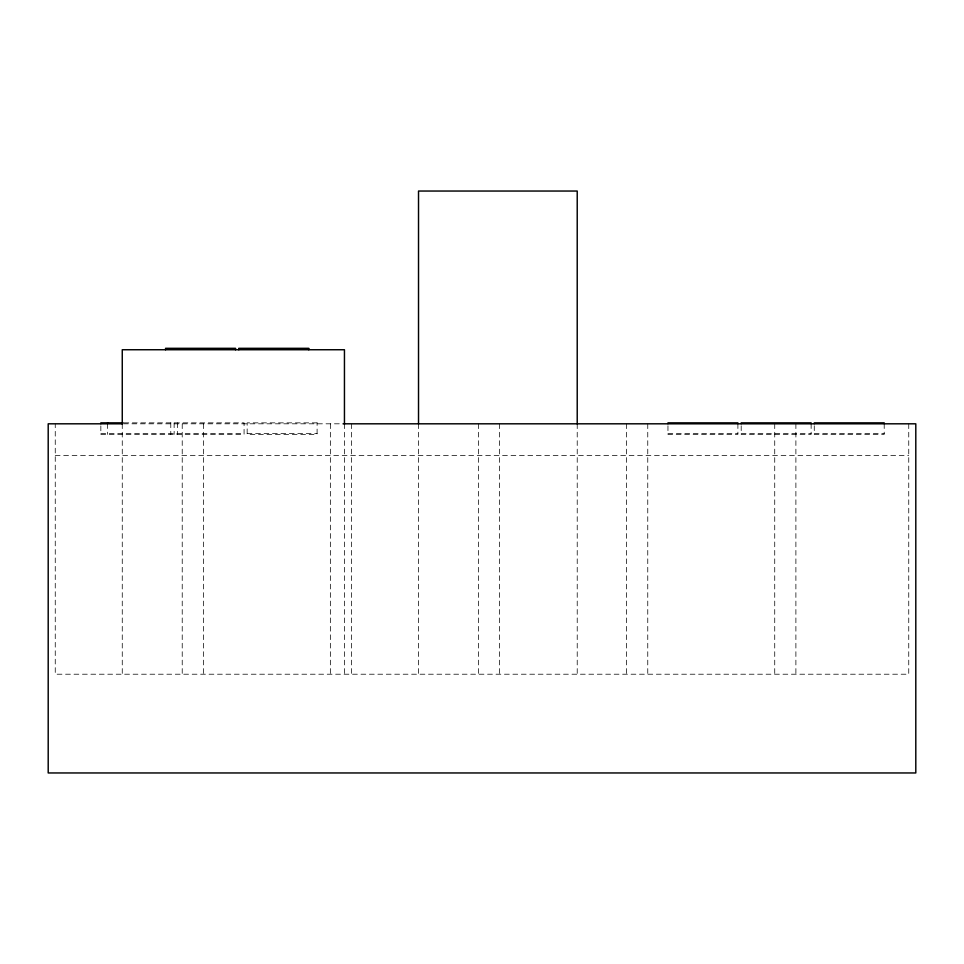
<?xml version="1.0" encoding="UTF-8"?>
<svg xmlns="http://www.w3.org/2000/svg" width="964" height="964" viewBox="0 0 964 964"><rect width="100%" height="100%" fill="white"/><g stroke="black" fill="none" stroke-linecap="round" stroke-linejoin="round"><path stroke-width="0.72" stroke-dasharray="4.82 3.62" d="M123.946 422.859L244.073 422.859L244.073 434.39L100.846 434.39L100.846 423.702M123.464 423.811L341.967 423.811M100.846 433.547L244.073 433.547M247.158 433.547L317.096 433.547M667.956 433.547L737.894 433.547M741.196 433.547L811.134 433.547M814.267 433.547L884.205 433.547M55.249 455.55L908.751 455.55M908.751 423.811L908.751 674.21L55.249 674.21L55.249 423.811M884.205 423.702L884.205 434.39L814.267 434.39L814.267 423.702M811.134 423.702L811.134 434.39L741.196 434.39L741.196 423.702M795.89 423.811L795.89 674.21M774.731 423.811L774.731 674.21M737.894 423.702L737.894 434.39L667.956 434.39L667.956 423.702M647.76 423.811L647.76 674.21M626.6 423.811L626.6 674.21M577.219 423.811L577.219 674.21M499.629 423.811L499.629 674.21M478.469 423.811L478.469 674.21M418.521 423.811L418.521 674.21M351.511 423.811L351.511 674.21M344.449 423.811L344.449 674.21M330.351 423.811L330.351 674.21M203.38 423.811L203.38 674.21M182.22 423.811L182.22 674.21M177.521 422.859L177.521 434.39M174.135 422.859L174.135 434.39M170.785 422.859L170.785 434.39M122.259 423.811L122.259 674.21M107.582 423.702L107.582 434.39M317.096 422.859L247.158 422.859L247.158 434.39L317.096 434.39L317.096 422.859"/><path stroke-width="1.45" d="M165.579 348.811L235.517 348.86M238.819 348.86L308.757 348.811M123.163 422.859L100.846 422.859L100.846 423.702M122.259 423.811L48.2 423.811L48.2 772.959L915.8 772.959L915.8 423.811L343.039 423.811M884.205 423.702L884.205 422.859L814.267 422.859L814.267 423.702M811.134 423.702L811.134 422.859L741.196 422.859L741.196 423.702M737.894 423.702L737.894 422.859L667.956 422.859L667.956 423.702M577.219 423.991L577.219 191.041L418.521 191.041L418.521 423.991M344.449 424.256L344.449 349.739L122.259 349.739L122.259 424.256M308.757 349.787L308.757 348.317L238.819 348.317L238.819 349.787M235.517 349.787L235.517 348.317L165.579 348.317L165.579 349.787M107.582 422.859L107.582 423.702"/></g></svg>
